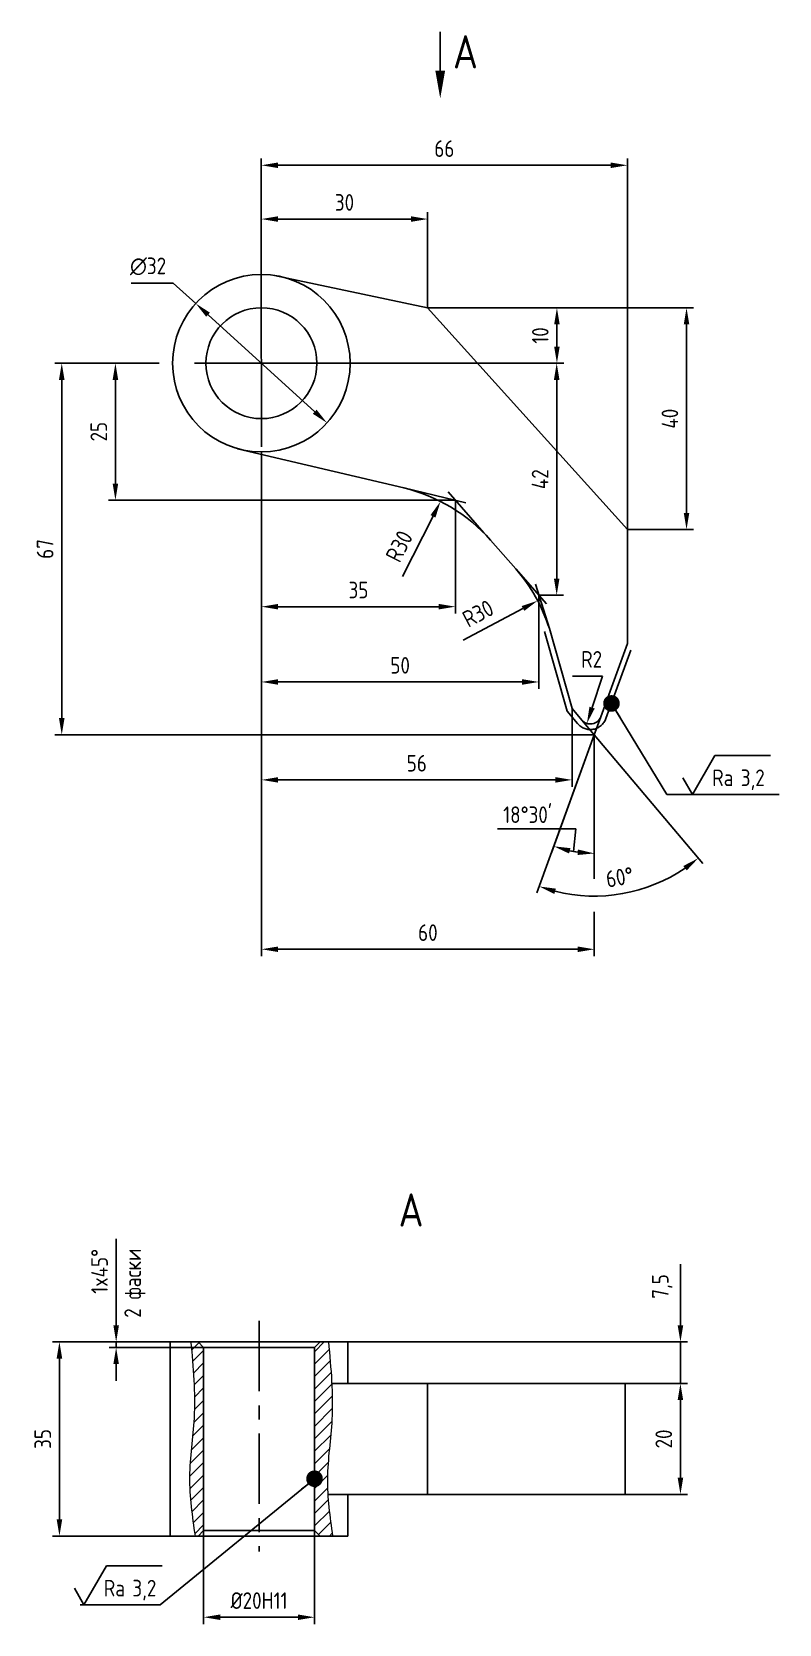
# Model space of a CAD drawing. Header units: millimetres. Extents: x 3891 to 4026, y 257 to 544.
import ezdxf

# ---------------------------------------------------------------- set-up
doc = ezdxf.new("R2010")
doc.units = ezdxf.units.MM
for name, pattern in [('CENTER', [50.8, 31.75, -6.35, 6.35, -6.35]), ('HIDDEN', [9.525, 6.35, -3.175]), ('PHANTOM', [63.5, 31.75, -6.35, 6.35, -6.35, 6.35, -6.35])]:
    doc.linetypes.add(name, pattern=pattern)
for name, color, linetype in [('Bord', 1, 'Continuous'), ('Cen', 5, 'CENTER'), ('Cont', 6, 'Continuous'), ('Dim', 7, 'Continuous'), ('Hide', 2, 'HIDDEN'), ('Text', 3, 'Continuous'), ('Textb', 6, 'Continuous')]:
    doc.layers.add(name, color=color, linetype=linetype)
doc.styles.add('Style1', font='romans.shx', dxfattribs={"width": 0.8})
doc.dimstyles.new('Dia', dxfattribs={"dimtxt": 3, "dimasz": 3, "dimexe": 1.25, "dimexo": 0, "dimgap": 1.5, "dimtad": 1, "dimtoh": 1, "dimtxsty": 'Style1', "dimcen": 2.5, "dimclrt": 3, "dimadec": 0, "dimazin": 0, "dimtfac": 1, "dimtmove": 0, "dimatfit": 2, "dimfxl": 1, "dimarcsym": 0})
doc.dimstyles.new('Lin', dxfattribs={"dimtxt": 3, "dimasz": 3, "dimexe": 1.25, "dimexo": 0, "dimgap": 1.5, "dimtad": 1, "dimdec": 0, "dimtxsty": 'Style1', "dimcen": 2.5, "dimclrt": 3, "dimadec": 0, "dimazin": 0, "dimtfac": 1, "dimtdec": 0, "dimtmove": 0, "dimatfit": 3, "dimldrblk": 'DOT', "dimfxl": 1, "dimarcsym": 0})
doc.dimstyles.new('Lin 1.0', dxfattribs={"dimtxt": 3, "dimasz": 3, "dimexe": 1.25, "dimexo": 0, "dimgap": 1.5, "dimtad": 1, "dimdec": 1, "dimtxsty": 'Style1', "dimcen": 2.5, "dimclrt": 3, "dimadec": 0, "dimazin": 0, "dimtfac": 1, "dimtdec": 1, "dimtmove": 0, "dimatfit": 3, "dimldrblk": 'DOT', "dimfxl": 1, "dimarcsym": 0})
doc.dimstyles.new('Rad', dxfattribs={"dimtxt": 3, "dimasz": 3, "dimexe": 1.25, "dimexo": 0, "dimgap": 1.5, "dimtad": 1, "dimtoh": 1, "dimtxsty": 'Style1', "dimcen": 2.5, "dimclrt": 3, "dimadec": 0, "dimazin": 0, "dimtfac": 1, "dimtmove": 0, "dimatfit": 3, "dimfxl": 1, "dimarcsym": 0})

# ---------------------------------------------------------------- blocks, each defined once
blk = doc.blocks.new('*D5')
at = {"layer": 'Dim', "color": 0, "lineweight": -2, "transparency": 16777216}
for p, q in [((3906.47, 310.68), (3906.47, 326.25)), ((3921.24, 307.68), (3905.22, 307.68)), ((3906.47, 306.68), (3906.47, 307.68)), ((3922.24, 306.68), (3905.22, 306.68)), ((3906.47, 303.68), (3906.47, 300.68))]:
    blk.add_line(p, q, dxfattribs=at)
at = {"layer": 'Dim', "color": 0, "transparency": 16777216}
for points in [[(3905.97, 310.68), (3906.97, 310.68), (3906.47, 307.68)], [(3905.97, 303.68), (3906.97, 303.68), (3906.47, 306.68)]]:
    blk.add_solid(points, dxfattribs=at)
at = {"layer": 'Dim', "color": 3, "transparency": 16777216, "insert": (3903.47, 320.41), "char_height": 3, "attachment_point": 5, "rotation": 90, "style": 'Style1'}
blk.add_mtext('1x45°', dxfattribs=at)
blk = doc.blocks.new('_Dot')
at = {"color": 0, "linetype": 'ByBlock', "lineweight": -2}
blk.add_line((-0.5, 0), (-1, 0), dxfattribs=at)
at = {"color": 0, "linetype": 'ByBlock', "const_width": 0.5}
blk.add_lwpolyline([(-0.25, 0, 1), (0.25, 0, 1)], format="xyb", close=True, dxfattribs=at)
blk = doc.blocks.new('*D6')
at = {"layer": 'Dim', "color": 0, "lineweight": -2, "transparency": 16777216}
for p, q in [((4008.22, 310.68), (4008.22, 321.71)), ((3948.24, 307.68), (4009.47, 307.68)), ((4008.22, 300.18), (4008.22, 307.68)), ((3998.22, 300.18), (4009.47, 300.18)), ((4008.22, 297.18), (4008.22, 294.18))]:
    blk.add_line(p, q, dxfattribs=at)
at = {"layer": 'Dim', "color": 0, "transparency": 16777216}
for points in [[(4007.72, 310.68), (4008.72, 310.68), (4008.22, 307.68)], [(4007.72, 297.18), (4008.72, 297.18), (4008.22, 300.18)]]:
    blk.add_solid(points, dxfattribs=at)
at = {"layer": 'Dim', "color": 3, "transparency": 16777216, "insert": (4004.94, 317.69), "char_height": 3, "attachment_point": 5, "rotation": 90, "style": 'Style1'}
blk.add_mtext('7,5', dxfattribs=at)
blk = doc.blocks.new('*D7')
at = {"layer": 'Dim', "color": 0, "lineweight": -2, "transparency": 16777216}
for p, q in [((3922.24, 273.68), (3922.24, 256.78)), ((3942.24, 273.68), (3942.24, 256.78)), ((3925.24, 258.03), (3939.24, 258.03))]:
    blk.add_line(p, q, dxfattribs=at)
at = {"layer": 'Dim', "color": 0, "transparency": 16777216}
for points in [[(3925.24, 258.53), (3925.24, 257.53), (3922.24, 258.03)], [(3939.24, 258.53), (3939.24, 257.53), (3942.24, 258.03)]]:
    blk.add_solid(points, dxfattribs=at)
at = {"layer": 'Dim', "color": 3, "transparency": 16777216, "insert": (3932.24, 261.03), "char_height": 3, "attachment_point": 5, "style": 'Style1'}
blk.add_mtext('%%c20H11', dxfattribs=at)
blk = doc.blocks.new('SHERISO_04')
at = {"layer": 'Text'}
blk.add_line((4.04, 7), (14.12, 7), dxfattribs=at)
blk.add_lwpolyline([(-1.73, 3), (0, 0), (4.04, 7)], dxfattribs=at)
at = {"layer": 'Text', "style": 'Style1', "width": 0.8}
blk.add_text('Ra', height=3, dxfattribs=at).set_placement((3.58, 1.5))
blk.add_attdef('3,2', (8.73, 1.5), '', height=3, dxfattribs=at)
blk = doc.blocks.new('*D8')
at = {"layer": 'Dim', "color": 0, "lineweight": -2, "transparency": 16777216}
for p, q in [((3916.24, 307.68), (3894.99, 307.68)), ((3896.24, 275.68), (3896.24, 304.68)), ((3916.24, 272.68), (3894.99, 272.68))]:
    blk.add_line(p, q, dxfattribs=at)
at = {"layer": 'Dim', "color": 0, "transparency": 16777216}
for points in [[(3895.74, 304.68), (3896.74, 304.68), (3896.24, 307.68)], [(3895.74, 275.68), (3896.74, 275.68), (3896.24, 272.68)]]:
    blk.add_solid(points, dxfattribs=at)
at = {"layer": 'Dim', "color": 3, "transparency": 16777216, "insert": (3893.24, 290.18), "char_height": 3, "attachment_point": 5, "rotation": 90, "style": 'Style1'}
blk.add_mtext('35', dxfattribs=at)
blk = doc.blocks.new('*D9')
at = {"layer": 'Dim', "color": 0, "lineweight": -2, "transparency": 16777216}
for p, q in [((3998.22, 300.18), (4009.47, 300.18)), ((4008.22, 297.18), (4008.22, 283.18)), ((3998.22, 280.18), (4009.47, 280.18))]:
    blk.add_line(p, q, dxfattribs=at)
at = {"layer": 'Dim', "color": 0, "transparency": 16777216}
for points in [[(4007.72, 297.18), (4008.72, 297.18), (4008.22, 300.18)], [(4007.72, 283.18), (4008.72, 283.18), (4008.22, 280.18)]]:
    blk.add_solid(points, dxfattribs=at)
at = {"layer": 'Dim', "color": 3, "transparency": 16777216, "insert": (4005.22, 290.18), "char_height": 3, "attachment_point": 5, "rotation": 90, "style": 'Style1'}
blk.add_mtext('20', dxfattribs=at)
blk = doc.blocks.new('*D10')
at = {"layer": 'Dim', "color": 0, "lineweight": -2, "transparency": 16777216}
for p, q in [((3932.64, 500.84), (3932.64, 521.15)), ((3995.65, 519.9), (3935.64, 519.9)), ((3998.65, 454.2), (3998.65, 521.15))]:
    blk.add_line(p, q, dxfattribs=at)
at = {"layer": 'Dim', "color": 0, "transparency": 16777216}
for points in [[(3935.64, 520.4), (3935.64, 519.4), (3932.64, 519.9)], [(3995.65, 520.4), (3995.65, 519.4), (3998.65, 519.9)]]:
    blk.add_solid(points, dxfattribs=at)
at = {"layer": 'Dim', "color": 3, "transparency": 16777216, "insert": (3965.65, 522.9), "char_height": 3, "attachment_point": 5, "style": 'Style1'}
blk.add_mtext('66', dxfattribs=at)
blk = doc.blocks.new('*D11')
at = {"layer": 'Dim', "color": 0, "lineweight": -2, "transparency": 16777216}
for p, q in [((3962.64, 494.2), (3987.2, 494.2)), ((3985.95, 487.2), (3985.95, 491.2)), ((3952.35, 484.2), (3987.2, 484.2))]:
    blk.add_line(p, q, dxfattribs=at)
at = {"layer": 'Dim', "color": 0, "transparency": 16777216}
for points in [[(3985.45, 491.2), (3986.45, 491.2), (3985.95, 494.2)], [(3985.45, 487.2), (3986.45, 487.2), (3985.95, 484.2)]]:
    blk.add_solid(points, dxfattribs=at)
at = {"layer": 'Dim', "color": 3, "transparency": 16777216, "insert": (3982.95, 489.2), "char_height": 3, "attachment_point": 5, "rotation": 90, "style": 'Style1'}
blk.add_mtext('10', dxfattribs=at)
blk = doc.blocks.new('*D12')
at = {"layer": 'Dim', "color": 0, "lineweight": -2, "transparency": 16777216}
for p, q in [((3962.64, 494.2), (4010.57, 494.2)), ((4009.32, 491.2), (4009.32, 457.2)), ((3998.65, 454.2), (4010.57, 454.2))]:
    blk.add_line(p, q, dxfattribs=at)
at = {"layer": 'Dim', "color": 0, "transparency": 16777216}
for points in [[(4008.82, 491.2), (4009.82, 491.2), (4009.32, 494.2)], [(4008.82, 457.2), (4009.82, 457.2), (4009.32, 454.2)]]:
    blk.add_solid(points, dxfattribs=at)
at = {"layer": 'Dim', "color": 3, "transparency": 16777216, "insert": (4006.32, 474.2), "char_height": 3, "attachment_point": 5, "rotation": 90, "style": 'Style1'}
blk.add_mtext('40', dxfattribs=at)
blk = doc.blocks.new('*D13')
at = {"layer": 'Dim', "color": 0, "lineweight": -2, "transparency": 16777216}
for p, q in [((3952.35, 484.2), (3987.16, 484.2)), ((3985.91, 481.2), (3985.91, 445.36)), ((3982.68, 442.36), (3987.16, 442.36))]:
    blk.add_line(p, q, dxfattribs=at)
at = {"layer": 'Dim', "color": 0, "transparency": 16777216}
for points in [[(3985.41, 481.2), (3986.41, 481.2), (3985.91, 484.2)], [(3985.41, 445.36), (3986.41, 445.36), (3985.91, 442.36)]]:
    blk.add_solid(points, dxfattribs=at)
at = {"layer": 'Dim', "color": 3, "transparency": 16777216, "insert": (3982.91, 463.28), "char_height": 3, "attachment_point": 5, "rotation": 90, "style": 'Style1'}
blk.add_mtext('42', dxfattribs=at)
blk = doc.blocks.new('*D14')
at = {"layer": 'Dim', "color": 0, "lineweight": -2, "transparency": 16777216}
for p, q in [((3932.68, 468.2), (3932.68, 425.46)), ((3982.68, 442.36), (3982.68, 425.46)), ((3935.68, 426.71), (3979.68, 426.71))]:
    blk.add_line(p, q, dxfattribs=at)
at = {"layer": 'Dim', "color": 0, "transparency": 16777216}
for points in [[(3935.68, 427.21), (3935.68, 426.21), (3932.68, 426.71)], [(3979.68, 427.21), (3979.68, 426.21), (3982.68, 426.71)]]:
    blk.add_solid(points, dxfattribs=at)
at = {"layer": 'Dim', "color": 3, "transparency": 16777216, "insert": (3957.68, 429.71), "char_height": 3, "attachment_point": 5, "style": 'Style1'}
blk.add_mtext('50', dxfattribs=at)
blk = doc.blocks.new('*D15')
at = {"layer": 'Dim', "color": 0, "lineweight": -2, "transparency": 16777216}
for p, q in [((3932.68, 467.76), (3932.68, 377.25)), ((3992.68, 385.27), (3992.68, 377.25)), ((3935.68, 378.5), (3989.68, 378.5))]:
    blk.add_line(p, q, dxfattribs=at)
at = {"layer": 'Dim', "color": 0, "transparency": 16777216}
for points in [[(3935.68, 379), (3935.68, 378), (3932.68, 378.5)], [(3989.68, 379), (3989.68, 378), (3992.68, 378.5)]]:
    blk.add_solid(points, dxfattribs=at)
at = {"layer": 'Dim', "color": 3, "transparency": 16777216, "insert": (3962.68, 381.5), "char_height": 3, "attachment_point": 5, "style": 'Style1'}
blk.add_mtext('60', dxfattribs=at)
blk = doc.blocks.new('*D16')
at = {"layer": 'Dim', "color": 0, "lineweight": -2, "transparency": 16777216}
for p, q in [((3932.68, 468.2), (3932.68, 407.8)), ((3988.69, 421.94), (3988.69, 407.8)), ((3985.69, 409.05), (3935.68, 409.05))]:
    blk.add_line(p, q, dxfattribs=at)
at = {"layer": 'Dim', "color": 0, "transparency": 16777216}
for points in [[(3935.68, 409.55), (3935.68, 408.55), (3932.68, 409.05)], [(3985.69, 409.55), (3985.69, 408.55), (3988.69, 409.05)]]:
    blk.add_solid(points, dxfattribs=at)
at = {"layer": 'Dim', "color": 3, "transparency": 16777216, "insert": (3960.68, 412.05), "char_height": 3, "attachment_point": 5, "style": 'Style1'}
blk.add_mtext('56', dxfattribs=at)
blk = doc.blocks.new('*D17')
at = {"layer": 'Dim', "color": 0, "lineweight": -2, "transparency": 16777216}
for p, q in [((3905.9, 484.2), (3895.41, 484.2)), ((3896.66, 481.2), (3896.66, 420.2)), ((3992.68, 417.2), (3895.41, 417.2))]:
    blk.add_line(p, q, dxfattribs=at)
at = {"layer": 'Dim', "color": 0, "transparency": 16777216}
for points in [[(3896.16, 481.2), (3897.16, 481.2), (3896.66, 484.2)], [(3896.16, 420.2), (3897.16, 420.2), (3896.66, 417.2)]]:
    blk.add_solid(points, dxfattribs=at)
at = {"layer": 'Dim', "color": 3, "transparency": 16777216, "insert": (3893.66, 450.7), "char_height": 3, "attachment_point": 5, "rotation": 90, "style": 'Style1'}
blk.add_mtext('67', dxfattribs=at)
blk = doc.blocks.new('*D18')
at = {"layer": 'Dim', "color": 0, "lineweight": -2, "transparency": 16777216}
blk.add_line((3969.07, 434.26), (3979.82, 439.97), dxfattribs=at)
at = {"layer": 'Dim', "color": 0, "transparency": 16777216}
blk.add_solid([(3979.59, 440.41), (3980.06, 439.53), (3982.47, 441.37)], dxfattribs=at)
at = {"layer": 'Dim', "color": 3, "transparency": 16777216, "insert": (3971.72, 439.06), "char_height": 3, "attachment_point": 5, "rotation": 27.9374, "style": 'Style1'}
blk.add_mtext('R30', dxfattribs=at)
blk = doc.blocks.new('*D19')
at = {"layer": 'Dim', "color": 0, "lineweight": -2, "transparency": 16777216}
for p, q in [((3992.68, 417.2), (3984.95, 395.9)), ((3992.68, 402.09), (3992.69, 394.54))]:
    blk.add_line(p, q, dxfattribs=at)
blk.add_arc((3992.68, 417.2), 21.41, 258.1054, 261.9887, dxfattribs=at)
at = {"layer": 'Dim', "color": 0, "transparency": 16777216}
for points in [[(3988.13, 395.77), (3988.4, 396.73), (3985.38, 397.07)], [(3989.73, 396.5), (3989.66, 395.5), (3992.69, 395.79)]]:
    blk.add_solid(points, dxfattribs=at)
at = {"layer": 'Dim', "color": 3, "transparency": 16777216, "insert": (3980.66, 402.77), "char_height": 3, "attachment_point": 5, "style": 'Style1'}
blk.add_mtext("18°30'", dxfattribs=at)
blk = doc.blocks.new('*D20')
at = {"layer": 'Dim', "color": 0, "lineweight": -2, "transparency": 16777216}
for p, q in [((3932.64, 500.84), (3932.64, 511.45)), ((3962.64, 494.2), (3962.64, 511.45)), ((3935.64, 510.2), (3959.64, 510.2))]:
    blk.add_line(p, q, dxfattribs=at)
at = {"layer": 'Dim', "color": 0, "transparency": 16777216}
for points in [[(3935.64, 510.7), (3935.64, 509.7), (3932.64, 510.2)], [(3959.64, 510.7), (3959.64, 509.7), (3962.64, 510.2)]]:
    blk.add_solid(points, dxfattribs=at)
at = {"layer": 'Dim', "color": 3, "transparency": 16777216, "insert": (3947.64, 513.2), "char_height": 3, "attachment_point": 5, "style": 'Style1'}
blk.add_mtext('30', dxfattribs=at)
blk = doc.blocks.new('*D21')
at = {"layer": 'Dim', "color": 0, "lineweight": -2, "transparency": 16777216}
for p, q in [((3916.76, 498.66), (3909.2, 498.66)), ((3920.82, 494.97), (3916.76, 498.66)), ((3942.28, 475.45), (3923.04, 492.95))]:
    blk.add_line(p, q, dxfattribs=at)
at = {"layer": 'Dim', "color": 0, "transparency": 16777216}
for points in [[(3923.38, 493.32), (3922.71, 492.58), (3920.82, 494.97)], [(3942.61, 475.82), (3941.94, 475.08), (3944.5, 473.43)]]:
    blk.add_solid(points, dxfattribs=at)
at = {"layer": 'Dim', "color": 3, "transparency": 16777216, "insert": (3912.23, 501.66), "char_height": 3, "attachment_point": 5, "style": 'Style1'}
blk.add_mtext('∅32', dxfattribs=at)
blk = doc.blocks.new('*D22')
at = {"layer": 'Dim', "color": 0, "lineweight": -2, "transparency": 16777216}
for p, q in [((3913.45, 484.2), (3905.09, 484.2)), ((3906.34, 481.2), (3906.34, 462.49)), ((3967.64, 459.49), (3905.09, 459.49))]:
    blk.add_line(p, q, dxfattribs=at)
at = {"layer": 'Dim', "color": 0, "transparency": 16777216}
for points in [[(3905.84, 481.2), (3906.84, 481.2), (3906.34, 484.2)], [(3905.84, 462.49), (3906.84, 462.49), (3906.34, 459.49)]]:
    blk.add_solid(points, dxfattribs=at)
at = {"layer": 'Dim', "color": 3, "transparency": 16777216, "insert": (3903.34, 471.85), "char_height": 3, "attachment_point": 5, "rotation": 90, "style": 'Style1'}
blk.add_mtext('25', dxfattribs=at)
blk = doc.blocks.new('*D23')
at = {"layer": 'Dim', "color": 0, "lineweight": -2, "transparency": 16777216}
for p, q in [((3932.68, 467.76), (3932.68, 439.04)), ((3967.64, 459.49), (3967.64, 439.04)), ((3935.68, 440.29), (3964.64, 440.29))]:
    blk.add_line(p, q, dxfattribs=at)
at = {"layer": 'Dim', "color": 0, "transparency": 16777216}
for points in [[(3935.68, 440.79), (3935.68, 439.79), (3932.68, 440.29)], [(3964.64, 440.79), (3964.64, 439.79), (3967.64, 440.29)]]:
    blk.add_solid(points, dxfattribs=at)
at = {"layer": 'Dim', "color": 3, "transparency": 16777216, "insert": (3950.16, 443.29), "char_height": 3, "attachment_point": 5, "style": 'Style1'}
blk.add_mtext('35', dxfattribs=at)
blk = doc.blocks.new('*D24')
at = {"layer": 'Dim', "color": 0, "lineweight": -2, "transparency": 16777216}
blk.add_line((3958.11, 445.73), (3963.61, 456.59), dxfattribs=at)
at = {"layer": 'Dim', "color": 0, "transparency": 16777216}
blk.add_solid([(3963.16, 456.82), (3964.05, 456.37), (3964.96, 459.27)], dxfattribs=at)
at = {"layer": 'Dim', "color": 3, "transparency": 16777216, "insert": (3957.51, 451.18), "char_height": 3, "attachment_point": 5, "rotation": 63.1661, "style": 'Style1'}
blk.add_mtext('R30', dxfattribs=at)
blk = doc.blocks.new('*D25')
at = {"layer": 'Dim', "color": 0, "lineweight": -2, "transparency": 16777216}
for q in [(3982.33, 388.65), (4012.24, 393.98)]:
    blk.add_line((3992.68, 417.2), q, dxfattribs=at)
blk.add_arc((3992.68, 417.2), 29.11, 255.9775, 304.2085, dxfattribs=at)
at = {"layer": 'Dim', "color": 0, "transparency": 16777216}
for points in [[(4008.74, 393.52), (4009.35, 392.72), (4011.44, 394.93)], [(3985.48, 388.47), (3985.77, 389.43), (3982.75, 389.83)]]:
    blk.add_solid(points, dxfattribs=at)
at = {"layer": 'Dim', "color": 3, "transparency": 16777216, "insert": (3997.25, 391.49), "char_height": 3, "attachment_point": 5, "rotation": 10.093, "style": 'Style1'}
blk.add_mtext('60°', dxfattribs=at)
blk = doc.blocks.new('razrez16')
at = {"layer": 'Text'}
blk.add_lwpolyline([(0, 12), (0, 5)], dxfattribs=at)
blk.add_lwpolyline([(0, 0, 0, 1.76, 0), (0, 5, 1.76, 1.76, 0)], format="xyseb", dxfattribs=at)
at = {"layer": 'Textb', "style": 'Style1', "width": 0.8}
blk.add_attdef('А', (2.3, 5.4), '', height=6, dxfattribs=at)

msp = doc.modelspace()

# ---------------------------------------------------------------- hatches: boundary and pattern name
at = {"layer": 'Hide', "linetype": 'ByBlock'}
h = msp.add_hatch(dxfattribs=at)
h.set_pattern_fill('ANSI31', color=256, scale=0.5, style=0)
h.set_pattern_definition([(45, (3588.2902, 243.8325), (-1.122532, 1.122532), [])])
edge = h.paths.add_edge_path()
edge.add_spline(control_points=[(3919.946, 307.679), (3920.353, 303.103), (3920.873, 297.265), (3920.333, 291.438), (3920.209, 290.179)], knot_values=[0, 0, 0, 0, 13.7327046, 17.5204257, 17.5204257, 17.5204257, 17.5204257], degree=3, periodic=0)
edge.add_line((3920.209, 290.179), (3922.238, 290.179))
edge.add_line((3922.238, 290.179), (3922.238, 306.679))
edge.add_line((3922.238, 306.679), (3921.238, 307.679))
edge.add_line((3921.238, 307.679), (3919.946, 307.679))
edge = h.paths.add_edge_path()
edge.add_spline(control_points=[(3945.092, 290.179), (3945.206, 291.347), (3945.72, 297.083), (3945.209, 302.829), (3944.752, 307.679)], knot_values=[0, 0, 0, 0, 3.5127596, 17.2454642, 17.2454642, 17.2454642, 17.2454642], degree=3, periodic=0)
edge.add_line((3944.752, 307.679), (3943.238, 307.679))
edge.add_line((3943.238, 307.679), (3942.238, 306.679))
edge.add_line((3942.238, 306.679), (3942.238, 290.179))
edge.add_line((3942.238, 290.179), (3945.092, 290.179))
edge = h.paths.add_edge_path()
edge.add_line((3942.238, 273.679), (3943.238, 272.679))
edge.add_line((3943.238, 272.679), (3945.508, 272.679))
edge.add_spline(control_points=[(3945.508, 272.679), (3945.012, 276.14), (3944.199, 281.97), (3944.861, 287.806), (3945.092, 290.179)], knot_values=[17.2454642, 17.2454642, 17.2454642, 17.2454642, 27.6750541, 34.8120561, 34.8120561, 34.8120561, 34.8120561], degree=3, periodic=0)
edge.add_line((3945.092, 290.179), (3942.238, 290.179))
edge.add_line((3942.238, 290.179), (3942.238, 273.679))
edge = h.paths.add_edge_path()
edge.add_line((3922.238, 290.179), (3920.209, 290.179))
edge.add_spline(control_points=[(3920.209, 290.179), (3919.984, 287.898), (3919.346, 282.061), (3920.182, 276.232), (3920.692, 272.679)], knot_values=[17.5204257, 17.5204257, 17.5204257, 17.5204257, 24.3824662, 35.0875268, 35.0875268, 35.0875268, 35.0875268], degree=3, periodic=0)
edge.add_line((3920.692, 272.679), (3921.238, 272.679))
edge.add_line((3921.238, 272.679), (3922.238, 273.679))
edge.add_line((3922.238, 273.679), (3922.238, 290.179))

# ---------------------------------------------------------------- linework, layer by layer
at = {"layer": 'Bord', "linetype": 'PHANTOM'}
for p, q in [((3983.696, 435.801), (3987.782, 421.455)), ((3999.268, 432.443), (3994.797, 420.111)), ((3987.782, 421.455), (3989.682, 419.2))]:
    msp.add_line(p, q, dxfattribs=at)
msp.add_arc((3991.976, 421.133), 3, 220.11511, 340.07084, dxfattribs=at)
at = {"layer": 'Cen'}
for p, q in [((3932.644, 500.844), (3932.684, 467.765)), ((3952.35, 484.2), (3913.453, 484.2))]:
    msp.add_line(p, q, dxfattribs=at)
at = {"layer": 'Cen', "ltscale": 0.4}
msp.add_line((3932.242, 311.474), (3932.242, 269.856), dxfattribs=at)
at = {"layer": 'Cont'}
for p, q in [((3935.007, 500.027), (3962.64, 494.202)), ((3962.64, 494.202), (3998.647, 454.203)), ((3958.328, 461.695), (3928.37, 468.786)), ((3998.647, 433.663), (3998.647, 454.203)), ((3973.96, 452.297), (3978.513, 447.113)), ((3984.583, 436.336), (3988.685, 421.935)), ((3998.647, 433.663), (3993.857, 420.451)), ((3988.685, 421.935), (3990.447, 419.844)), ((3916.238, 307.679), (3948.238, 307.679)), ((3916.238, 272.679), (3916.238, 307.679)), ((3922.238, 306.679), (3921.238, 307.679)), ((3942.238, 306.679), (3943.238, 307.679)), ((3948.238, 300.179), (3948.238, 307.679)), ((3922.238, 306.679), (3942.238, 306.679)), ((3922.238, 273.679), (3922.238, 306.679)), ((3942.238, 273.679), (3942.238, 306.679)), ((3945.35, 300.179), (3998.224, 300.179)), ((3962.64, 300.179), (3962.64, 280.179)), ((3998.224, 300.179), (3998.224, 280.179)), ((3944.645, 280.179), (3998.224, 280.179)), ((3948.238, 272.679), (3948.238, 280.179)), ((3922.238, 273.679), (3921.238, 272.679)), ((3922.238, 273.679), (3942.238, 273.679)), ((3942.238, 273.679), (3943.238, 272.679)), ((3916.238, 272.679), (3948.238, 272.679))]:
    msp.add_line(p, q, dxfattribs=at)
for radius in [16, 10]:
    msp.add_circle((3932.66, 484.2), radius, dxfattribs=at)
for centre, radius, start, end in [((3951.418, 432.502), 30, 41.28821, 76.68357), ((3955.971, 427.317), 30, 17.49544, 41.28821), ((3991.976, 421.133), 2, 220.11511, 340.07084)]:
    msp.add_arc(centre, radius, start, end, dxfattribs=at)
at = {"layer": 'Dim'}
for p, q in [((3969.523, 459.045), (3958.328, 461.695)), ((3966.317, 461.001), (3972.794, 453.625)), ((3978.513, 447.113), (3984.073, 440.781)), ((3982.06, 444.341), (3984.583, 436.336)), ((3982.06, 444.341), (3984.583, 436.336)), ((3994.152, 427.786), (3988.767, 427.786)), ((3994.152, 427.786), (3992.287, 422.084)), ((3990.447, 419.844), (3992.675, 417.2)), ((3993.857, 420.451), (3992.678, 417.2)), ((3992.678, 417.197), (3992.678, 391.191)), ((3989.367, 400.232), (3975.244, 400.232)), ((3988.908, 396.123), (3989.367, 400.232))]:
    msp.add_line(p, q, dxfattribs=at)
at = {"layer": 'Dim', "color": 1, "linetype": 'Continuous', "lineweight": 20}
for points, knots in [([(3919.946, 307.679), (3920.353, 303.103), (3921.076, 294.979), (3919.165, 283.318), (3920.182, 276.232), (3920.692, 272.679)], [0, 0, 0, 0, 13.7327046, 24.3824662, 35.0875268, 35.0875268, 35.0875268, 35.0875268]), ([(3944.752, 307.679), (3945.209, 302.829), (3945.932, 294.704), (3944.036, 283.135), (3945.012, 276.14), (3945.508, 272.679)], [0, 0, 0, 0, 13.7327046, 24.3824662, 34.8120561, 34.8120561, 34.8120561, 34.8120561])]:
    msp.add_open_spline(points, degree=3, knots=knots, dxfattribs=at)
at = {"layer": 'Dim'}
msp.add_solid([(3991.812, 422.239), (3992.762, 421.928), (3991.355, 419.232)], dxfattribs=at)

# ---------------------------------------------------------------- block references
at = {"layer": 'Cont'}
for p in [(4010.369, 406.429), (3900.666, 260.277)]:
    msp.add_blockref('SHERISO_04', p, dxfattribs=at).add_auto_attribs({'3,2': '3,2'})
at = {"layer": 'Dim'}
msp.add_blockref('razrez16', (3964.907, 531.964), dxfattribs=at).add_auto_attribs({'А': 'А'})

# ---------------------------------------------------------------- texts
at = {"layer": 'Cont', "color": 3, "insert": (3992.209, 430.786), "char_height": 3, "attachment_point": 5, "style": 'Style1'}
msp.add_mtext('R2', dxfattribs=at)
at = {"layer": 'Text', "style": 'Style1', "width": 0.8}
msp.add_text('2 фаски', height=3, rotation=90, dxfattribs=at).set_placement((3910.956, 312.038))
at = {"layer": 'Textb', "style": 'Style1', "width": 0.8}
msp.add_attdef('А', (3957.398, 328.485), 'А', height=6, dxfattribs=at)

# ---------------------------------------------------------------- dimensions: what is measured, and where the dimension line sits
at = {"layer": 'Dim'}
for base, p1, p2, picture, middle in [((3932.644, 519.903), (3998.647, 454.203), (3932.644, 500.844), '*D10', (3965.645, 522.903)), ((3962.64, 510.2), (3932.644, 500.844), (3962.64, 494.202), '*D20', (3947.642, 513.2)), ((3982.683, 426.71), (3932.683, 468.2), (3982.683, 442.364), '*D14', (3957.683, 429.71)), ((3932.683, 409.047), (3988.685, 421.935), (3932.683, 468.2), '*D16', (3960.684, 412.047))]:
    dim = msp.add_linear_dim(base=base, p1=p1, p2=p2, dimstyle='Lin', dxfattribs=at)
    dim.commit()
    dim.dimension.update_dxf_attribs({"geometry": picture, "text_midpoint": middle})
dim = msp.add_diameter_dim_2p(p1=(3944.496, 473.434), p2=(3920.823, 494.966), dimstyle='Dia', dxfattribs=at)
dim.commit()
dim.dimension.update_dxf_attribs({"geometry": '*D21', "text_midpoint": (3912.233, 498.661), "dimtype": 163})
dim = msp.add_angular_dim_2l(base=(3990.206, 395.932), line1=((3992.644, 500.917), (3992.684, 402.09)), line2=((3998.647, 433.663), (3992.678, 417.2)), text="18°30'", dimstyle='Dia', dxfattribs=at)
dim.commit()
dim.dimension.update_dxf_attribs({"geometry": '*D19', "text_midpoint": (3980.658, 399.481), "dimtype": 162})
for base, p1, p2, dimstyle, picture, middle in [((3985.946, 494.202), (3952.35, 484.2), (3962.64, 494.202), 'Lin', '*D11', (3982.946, 489.201)), ((4009.323, 454.203), (3962.64, 494.202), (3998.647, 454.203), 'Lin', '*D12', (4006.323, 474.203)), ((4008.224, 307.679), (3998.224, 300.179), (3948.238, 307.679), 'Lin 1.0', '*D6', (4004.939, 317.693)), ((3896.238, 307.679), (3916.238, 272.679), (3916.238, 307.679), 'Lin', '*D8', (3893.238, 290.179)), ((4008.224, 280.179), (3998.224, 300.179), (3998.224, 280.179), 'Lin', '*D9', (4005.224, 290.179))]:
    dim = msp.add_linear_dim(base=base, p1=p1, p2=p2, angle=90, dimstyle=dimstyle, dxfattribs=at)
    dim.commit()
    dim.dimension.update_dxf_attribs({"geometry": picture, "text_midpoint": middle})
dim = msp.add_linear_dim(base=(3896.66, 417.2), p1=(3905.895, 484.2), p2=(3992.678, 417.2), angle=90, dimstyle='Lin', override={"dimdec": 0}, dxfattribs=at)
dim.commit()
dim.dimension.update_dxf_attribs({"geometry": '*D17', "text_midpoint": (3893.66, 450.7)})
for base, p1, p2, text, picture, middle in [((3906.337, 459.49), (3913.453, 484.2), (3967.644, 459.49), '25', '*D22', (3903.337, 471.845)), ((3985.909, 442.364), (3952.35, 484.2), (3982.683, 442.364), '42', '*D13', (3982.909, 463.282))]:
    dim = msp.add_linear_dim(base=base, p1=p1, p2=p2, angle=90, text=text, dimstyle='Lin', dxfattribs=at)
    dim.commit()
    dim.dimension.update_dxf_attribs({"geometry": picture, "text_midpoint": middle})
for base, p1, p2, picture, middle in [((3992.678, 378.495), (3932.683, 467.765), (3992.678, 385.269), '*D15', (3962.68, 381.495)), ((3967.644, 440.289), (3932.684, 467.765), (3967.644, 459.49), '*D23', (3950.164, 443.289))]:
    dim = msp.add_linear_dim(base=base, p1=p1, p2=p2, dimstyle='Lin', override={"dimdec": 0}, dxfattribs=at)
    dim.commit()
    dim.dimension.update_dxf_attribs({"geometry": picture, "text_midpoint": middle})
for center, mpoint, picture, middle in [((3951.418, 432.502), (3964.961, 459.271), '*D24', (3960.182, 449.825)), ((3955.971, 427.317), (3982.475, 441.373), '*D18', (3973.123, 436.413))]:
    dim = msp.add_radius_dim(center=center, mpoint=mpoint, dimstyle='Rad', dxfattribs=at)
    dim.commit()
    dim.dimension.update_dxf_attribs({"geometry": picture, "text_midpoint": middle, "dimtype": 164})
dim = msp.add_angular_dim_2l(base=(3992.72, 388.084), line1=((3988.685, 421.935), (3992.677, 417.198)), line2=((3998.647, 433.663), (3992.678, 417.2)), dimstyle='Lin', dxfattribs=at)
dim.commit()
dim.dimension.update_dxf_attribs({"geometry": '*D25', "text_midpoint": (3997.253, 391.488)})
dim = msp.add_linear_dim(base=(3906.467, 306.679), p1=(3921.238, 307.679), p2=(3922.238, 306.679), angle=90, text='<>x45°', dimstyle='Lin', dxfattribs=at)
dim.commit()
dim.dimension.update_dxf_attribs({"geometry": '*D5', "text_midpoint": (3906.467, 320.409), "dimtype": 160})
dim = msp.add_linear_dim(base=(3942.238, 258.031), p1=(3922.238, 273.679), p2=(3942.238, 273.679), text='%%c<>H11', dimstyle='Lin', dxfattribs=at)
dim.commit()
dim.dimension.update_dxf_attribs({"geometry": '*D7', "text_midpoint": (3932.238, 261.031)})

# ---------------------------------------------------------------- leaders
for points in [[(3995.786, 422.839), (4005.769, 406.429), (4026.019, 406.429)], [(3942.238, 283.006), (3914.403, 260.277), (3899.996, 260.277)]]:
    msp.add_leader(points, dimstyle='Lin', dxfattribs=at)

doc.saveas('drawing.dxf')
